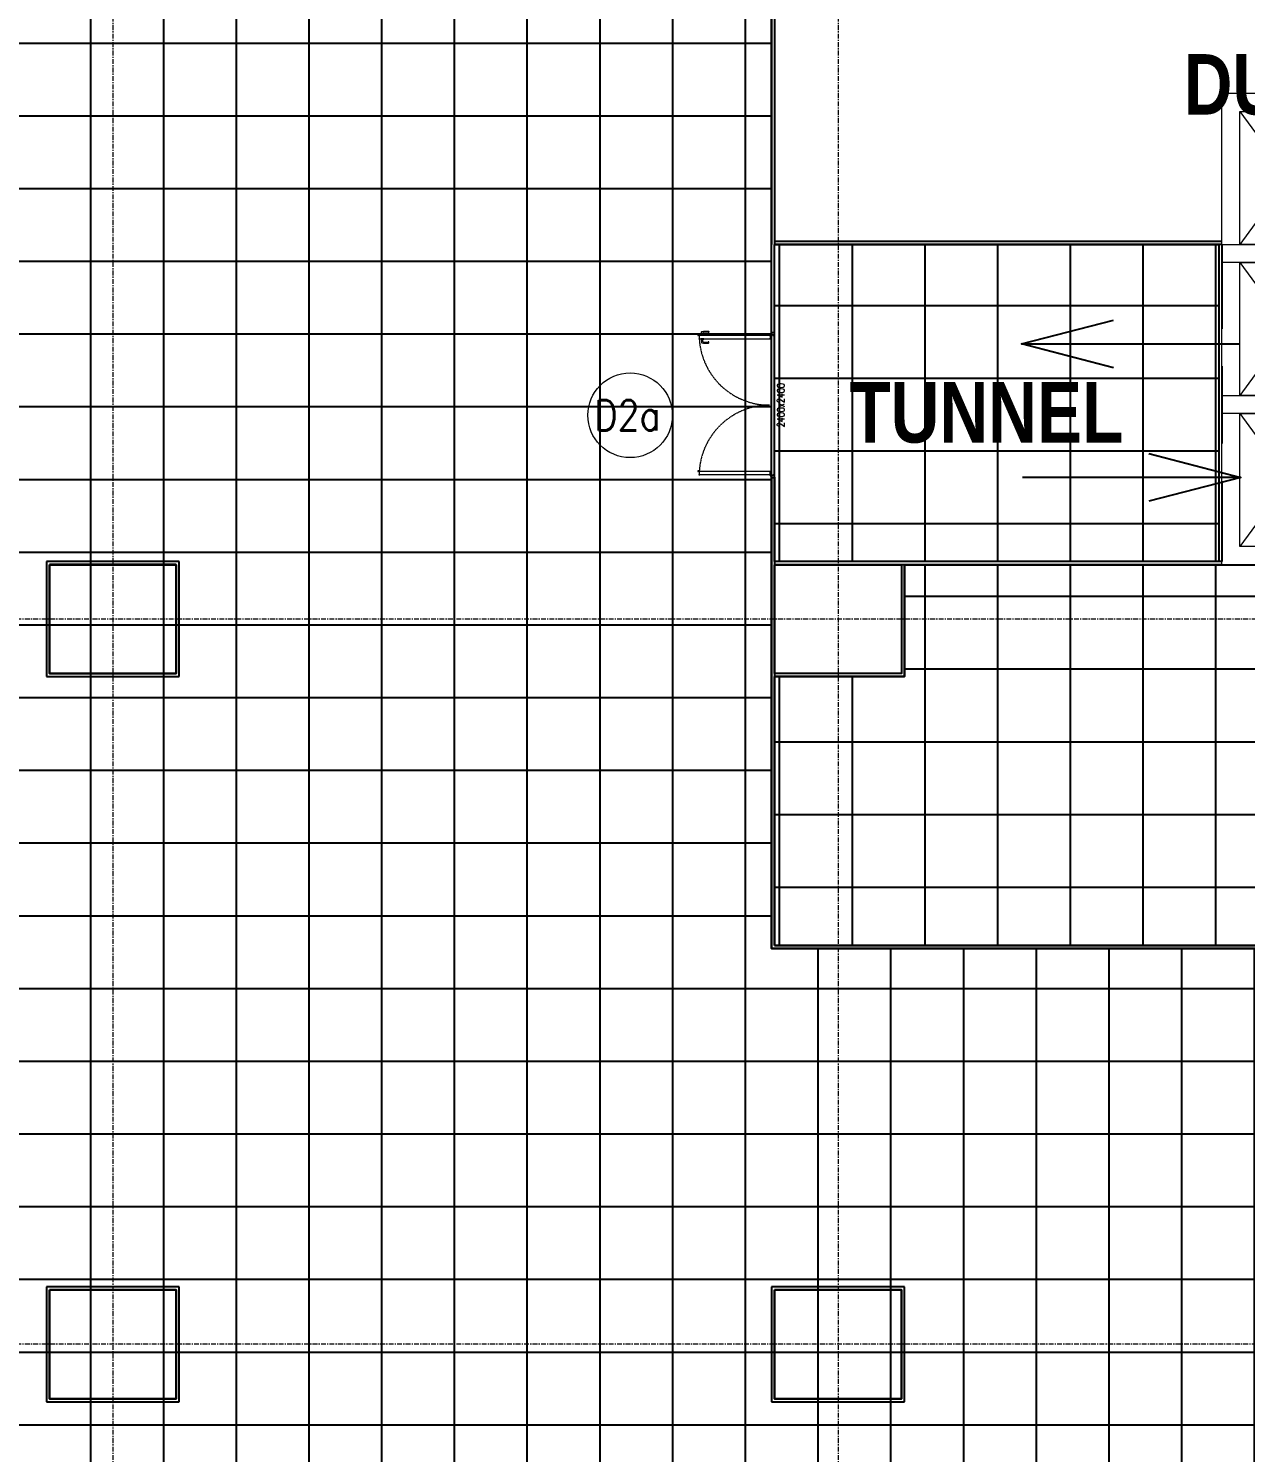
# Model space of a CAD drawing. Extents: x -15449 to 568150, y -1239737 to 53667.
# Drawn here: x 273933 to 294070, y -279593 to -256030 of the extents above; entities that cross this region are included whole.
import ezdxf
from ezdxf.enums import TextEntityAlignment as Align

# ---------------------------------------------------------------- set-up
doc = ezdxf.new("R2010")
doc.units = 0
doc.header["$LTSCALE"] = 8
doc.linetypes.add('188K-SM-03-F10-ARCH-PA-Y2257103$0$DASHED', pattern=[19.05, 12.7, -6.35])
doc.linetypes.add('IDA - Grid Line', pattern=[3500, 2000, -500, 500, -500])
doc.layers.get('0').update_dxf_attribs({"color": 1, "linetype": 'CONTINUOUS'})
for name, color, linetype in [('000_CTCI_CSA', 7, 'CONTINUOUS'), ('3', 3, 'CONTINUOUS'), ('Ceiling FL+3000', 6, 'CONTINUOUS'), ('Ceiling FL+5000', 150, 'CONTINUOUS')]:
    doc.layers.add(name, color=color, linetype=linetype)
doc.layers.add('A-_ANOTGRID_E', color=7, linetype='CONTINUOUS', lineweight=9)
doc.layers.add('Block - Cargo Lift_dwg', color=7, linetype='CONTINUOUS', lineweight=9, true_color=0x767676)
doc.styles.add('188K-SM-03-F10-ARCH-PA-Y2257103$0$14P7-XFDP10$0$AA-TXT', font='simplex.shx', dxfattribs={"width": 0.8, "bigfont": 'chineset.shx'})
doc.styles.add('188K-SM-03-F10-ARCH-PA-Y2257103$0$Standard', font='txt.shx', dxfattribs={"bigfont": 'chineset.shx'})
doc.styles.add('Arial Narrow_2', font='ARIALN.TTF', dxfattribs={"width": 0.8, "height": 0.22})
doc.styles.add('Site Area', font='arial.ttf', dxfattribs={"width": 0.8})
doc.dimstyles.new('IDA_-_Arial_-_2_5mm_-_Black_-_Diagonal', dxfattribs={"dimscale": 304.8, "dimtxt": 639.644359, "dimasz": 0.82021, "dimexe": 0.82021, "dimexo": 0.82021, "dimgap": 0, "dimtad": 1, "dimdec": 0, "dimzin": 0, "dimdsep": 46, "dimtxsty": 'Arial Narrow_2', "dimblk1": 'OBLIQUE', "dimblk2": 'OBLIQUE', "dimsah": 1, "dimcen": 0.09, "dimdle": 0.82021, "dimazin": 0, "dimtfac": 1, "dimtdec": 4, "dimtix": 1, "dimtmove": 0, "dimatfit": 3, "dimfxl": 1, "dimtvp": 1, "dimtolj": 1, "dimtzin": 0, "dimarcsym": 2})

# ---------------------------------------------------------------- blocks, each defined once
blk = doc.blocks.new('dumb waiter')
at = {"color": 252}
for p, q in [((300, 300), (2500, 1900)), ((300, 1900), (2500, 300))]:
    blk.add_line(p, q, dxfattribs=at)
for points in [[(0, 2200), (2800, 2200), (2800, 0), (0, 0)], [(300, 1900), (2500, 1900), (2500, 300), (300, 300)]]:
    blk.add_lwpolyline(points, close=True, dxfattribs=at)
blk = doc.blocks.new('column grid')
at = {"color": 252, "elevation": 0}
for points in [[(-24454.4, -70338.8), (-22354.4, -70338.8), (-22354.4, -72138.8), (-24454.4, -72138.8)], [(-12454.4, -70338.8), (-10354.4, -70338.8), (-10354.4, -72138.8), (-12454.4, -72138.8)], [(-24454.4, -82338.8), (-22354.4, -82338.8), (-22354.4, -84138.8), (-24454.4, -84138.8)], [(-12454.4, -82338.8), (-10354.4, -82338.8), (-10354.4, -84138.8), (-12454.4, -84138.8)]]:
    blk.add_lwpolyline(points, close=True, dxfattribs=at)
at = {"layer": 'A-_ANOTGRID_E', "color": 8, "linetype": 'IDA - Grid Line', "ltscale": 0.005, "true_color": 0x808080}
for p, q in [((-23404.4, 9427, 0), (-23404.4, -120414.2, 0)), ((-11404.4, 9427, 0), (-11404.4, -120414.2, 0)), ((29680.4, -71238.8, 0), (-104784.6, -71238.8, 0)), ((29680.4, -83238.8, 0), (-104784.6, -83238.8, 0))]:
    blk.add_line(p, q, dxfattribs=at)
blk = doc.blocks.new('CTCI_Building Footprint and Grid')
at = {"color": 252}
blk.add_blockref('column grid', (1987651, -866033, 0), dxfattribs=at)
blk = doc.blocks.new('_Oblique')
at = {"color": 0, "linetype": 'ByBlock', "lineweight": -2}
blk.add_line((-0.5, -0.5), (0.5, 0.5), dxfattribs=at)
blk = doc.blocks.new('188K-SM-03-F10-ARCH-PA-Y2257103$0$雙開門-2400×2400')
for p, q in [((229.2, 119), (229.2, 114.1)), ((230, 119), (229.2, 119)), ((230, 114.1), (230, 119)), ((225.2, 117.7), (223.8, 117.6)), ((229.2, 117.7), (225.2, 117.7)), ((225.2, 115.5), (229.2, 115.5)), ((229.2, 114.1), (230, 114.1)), ((0, 2.5), (0, -2.5)), ((0, -1.9), (0, 1.9)), ((0.6, 2.5), (3, 2.5)), ((3, 2.5), (3, 0.2)), ((3, 0.2), (3, 0.2)), ((239.4, 2.5), (237, 2.5)), ((237, 2.5), (237, -0.2)), ((237, -0.2), (237, 0)), ((240, 2.5), (240, -2.5)), ((240, -1.9), (240, 1.9)), ((3, -2.5), (0.6, -2.5)), ((4.7, -1.9), (3, -2.5)), ((3.7, -0.6), (3.9, -0.6)), ((3.9, -0.6), (4, -0.6)), ((4.1, -0.7), (4, -0.7)), ((4, -0.7), (4, -1.5)), ((4, -1.5), (4.6, -1.5)), ((4.5, -0.2), (4.1, -0.2)), ((4.1, -0.7), (4.1, -0.7)), ((4.6, -0.7), (4.5, -0.7)), ((4.5, -0.7), (4.5, -0.7)), ((4.6, -0.6), (4.7, -0.6)), ((4.6, -1.5), (4.6, -0.7)), ((4.7, -0.6), (4.8, -0.6)), ((5, -0.8), (5, -1.5)), ((235, -0.8), (235, -1.5)), ((235.3, -0.6), (235.2, -0.6)), ((235.4, -0.6), (235.3, -0.6)), ((235.3, -1.9), (237, -2.5)), ((235.4, -1.5), (235.4, -0.7)), ((235.4, -0.7), (235.5, -0.7)), ((236, -1.5), (235.4, -1.5)), ((235.5, -0.2), (235.9, -0.2)), ((235.5, -0.7), (235.5, -0.7)), ((235.9, -0.7), (235.9, -0.7)), ((235.9, -0.7), (236, -0.7)), ((236.1, -0.6), (236, -0.6)), ((236, -0.7), (236, -1.5)), ((236.3, -0.6), (236.1, -0.6)), ((237, -2.5), (239.4, -2.5))]:
    blk.add_line(p, q)
for points in [[(10.9, 121.6), (10.9, 123.4), (10.9, 121.6), (4.3, 121.6), (4.3, 121.5), (4.7, 121.5), (4.7, 120.4, 0.414214), (4.8, 120.3), (5, 120.3), (5, 120.4), (4.9, 120.4), (4.9, 121.4), (5, 121.4), (5, 4.1), (4.9, 4.1), (4.9, 5.1), (5, 5.1), (5, 5.2), (4.8, 5.2, 0.414214), (4.7, 5.1), (4.7, 4, 0.414214), (4.8, 3.8), (10.2, 3.8, 0.414214), (10.3, 4), (10.3, 5.1, 0.414214), (10.2, 5.2), (10, 5.2), (10, 5.1), (10.1, 5.1), (10.1, 4.1), (10, 4.1), (10, 121.4), (10.1, 121.4), (10.1, 120.4), (10, 120.4), (10, 120.3), (10.2, 120.3, 0.414214), (10.3, 120.4), (10.3, 121.4), (11.1, 121.4, 0.414214), (11.1, 121.4), (11.1, 123.6, 0.414214), (11.1, 123.7), (10.3, 123.7), (10.3, 123.4), (10.9, 123.4)], [(235.9, 121.6), (235.9, 123.4), (235.9, 121.6), (229.3, 121.6), (229.3, 121.5), (229.7, 121.5), (229.7, 120.4, 0.414214), (229.8, 120.3), (230, 120.3), (230, 120.4), (229.9, 120.4), (229.9, 121.4), (230, 121.4), (230, 4.1), (229.9, 4.1), (229.9, 5.1), (230, 5.1), (230, 5.2), (229.8, 5.2, 0.414214), (229.7, 5.1), (229.7, 4, 0.414214), (229.8, 3.8), (235.2, 3.8, 0.414214), (235.3, 4), (235.3, 5.1, 0.414214), (235.2, 5.2), (235, 5.2), (235, 5.1), (235.1, 5.1), (235.1, 4.1), (235, 4.1), (235, 121.4), (235.1, 121.4), (235.1, 120.4), (235, 120.4), (235, 120.3), (235.2, 120.3, 0.414214), (235.3, 120.4), (235.3, 121.4), (236.1, 121.4, 0.414214), (236.1, 121.4), (236.1, 123.6, 0.414214), (236.1, 123.7), (235.3, 123.7), (235.3, 123.4), (235.9, 123.4)], [(235.8, 117.7), (239.8, 117.7), (241.2, 117.6, -0.327495), (242, 116.9, -0.089847), (242.2, 106.2, -1.144881), (240.3, 106.6, 0.137079), (240.3, 114.9, 0.349357), (239.8, 115.5), (235.8, 115.5)]]:
    blk.add_lwpolyline(points, format="xyb")
blk.add_lwpolyline([(235, 114.1), (235, 119), (235.8, 119), (235.8, 114.1)], close=True)
at = {"ltscale": 500}
for points in [[(3.3, 0.3), (3.3, 3.1), (3, 3.1), (3, 0.3)], [(8.5, 3.8), (4, 3.8), (4, 4.1), (8.5, 4.1)], [(231.5, 3.8), (236, 3.8), (236, 4.1), (231.5, 4.1)], [(236.7, -0.1), (236.7, 3.1), (237, 3.1), (237, -0.1)]]:
    blk.add_lwpolyline(points, close=True, dxfattribs=at)
at = {"linetype": '188K-SM-03-F10-ARCH-PA-Y2257103$0$DASHED', "ltscale": 0.01}
for centre, start, end in [((3.5, 5.1), 0, 85.9993), ((236.5, 5.1), 94.0007, 180)]:
    blk.add_arc(centre, 116.5, start, end, dxfattribs=at)
for centre, radius, start, end in [((0.6, 1.9), 0.598, 90, 180), ((3.9, 0.2), 0.855, 178.2453, 256.7344), ((236.3, 0), 0.659, 270, 360), ((239.4, 1.9), 0.598, 0, 90), ((0.6, -1.9), 0.598, 180, 270), ((4.3, -0.6), 0.427, 111.7868, 180), ((4, -0.7), 0.11, 360, 90), ((4.3, -0.6), 0.427, 0, 68.2132), ((4.6, -0.7), 0.11, 90, 180), ((4.5, -1.5), 0.5, 288.9704, 0), ((4.8, -0.8), 0.2, 0, 90), ((235.2, -0.8), 0.2, 90, 180), ((235.5, -1.5), 0.5, 180, 251.0296), ((235.7, -0.6), 0.427, 111.7868, 180), ((235.4, -0.7), 0.11, 360, 90), ((235.7, -0.6), 0.427, 0, 68.2132), ((236, -0.7), 0.11, 90, 180), ((239.4, -1.9), 0.598, 270, 360)]:
    blk.add_arc(centre, radius, start, end)
for centre, major_axis, start_param, end_param in [((252.5, 110.9), (-21.3, 21.3), 0.585307, 0.943734), ((223.8, 106.3), (-0.707, 0.707), 0.872811, 4.284184), ((223.9, 116.7), (0.624, 0.624), 0.866962, 2.13291), ((239.6, 110.8), (-10.9, 10.9), 0.51383, 1.058752), ((225.3, 114.9), (-0.417, 0.417), -0.669314, 0.675093)]:
    blk.add_ellipse(centre, major_axis=major_axis, ratio=1, start_param=start_param, end_param=end_param)
at = {"ltscale": 500, "extrusion": (0, 0, -1)}
blk.add_ellipse((3.5, 3.6), major_axis=(0.495, 0.495), ratio=1, start_param=3.926991, end_param=10.210176, dxfattribs=at)
at = {"ltscale": 500}
blk.add_ellipse((236.5, 3.6), major_axis=(-0.495, 0.495), ratio=1, start_param=3.926991, end_param=10.210176, dxfattribs=at)
at = {"color": 8, "style": '188K-SM-03-F10-ARCH-PA-Y2257103$0$14P7-XFDP10$0$AA-TXT', "width": 0.8}
blk.add_text('2400x2400', height=12, dxfattribs=at).set_placement((120, -13.5), align=Align.MIDDLE_CENTER)

msp = doc.modelspace()

# ---------------------------------------------------------------- hatches: boundary and pattern name
at = {"layer": '3'}
h = msp.add_hatch(dxfattribs=at)
h.set_pattern_fill('ANSI37', color=6, scale=379, angle=225)
h.set_pattern_definition([(270, (-115550, 10136.2), (1203.325, -1e-13), []), (0, (-115550, 10136.2), (3e-13, 1203.325), [])])
h.paths.add_polyline_path([(301478.0108, -264999.023), (298029.8661, -264999.023), (298029.6422, -265201.0888), (298028.2113, -266752.1719), (295827.8523, -266752.1719), (295828.3145, -264902.5509), (288428.3145, -264902.1718), (288428.3145, -266752.1709), (286277.9334, -266752.1718), (286277.9354, -271202.1709), (295894.7047, -271203.8161), (295894.7047, -276902.2586), (301478.0066, -276902.1709)])
h.paths.add_polyline_path([(293628.3171, -259602.1718), (286278.3145, -259602.1718), (286278.3145, -264852.1718), (293628.3171, -264852.1718)])
at = {"layer": 'Ceiling FL+5000'}
h = msp.add_hatch(dxfattribs=at)
h.set_pattern_fill('ANSI37', color=256, scale=379, angle=225)
h.set_pattern_definition([(270, (-191924.1, 87879.6), (1203.325, -1e-13), []), (0, (-191924.1, 87879.6), (3e-13, 1203.325), [])])
h.paths.add_polyline_path([(286227.9329, -236052.1709), (276328.3145, -236052.1709), (276328.3145, -231052.1709), (274228.3145, -231052.1709), (274228.3145, -228852.1709), (276328.3145, -228852.1709), (276328.3145, -218752.1709), (274228.3145, -218752.1709), (274228.3145, -216852.1709), (276328.3145, -216852.1709), (276328.3145, -206752.1709), (274228.3145, -206752.1709), (274228.3145, -205002.5644), (264428.3145, -205002.5644), (264428.3145, -206752.8143), (262228.3145, -206752.8143), (262228.3145, -205002.5644), (252428.3145, -205002.5644), (252428.3145, -206752.7469), (250228.3145, -206752.7469), (250228.3145, -205002.5644), (240428.3145, -205002.5644), (240428.3145, -206752.1709), (238228.3145, -206752.1709), (238228.3145, -205002.1718), (230228.3145, -205002.1718), (230228.3145, -228852.1709), (240428.3145, -228852.1709), (240428.3145, -230752.1709), (238328.3145, -230752.1709), (238328.3145, -240852.1709), (240428.3145, -240852.1709), (240428.3145, -242752.1709), (238328.3145, -242752.1709), (238328.3145, -252852.1709), (252428.3145, -252852.1709), (252428.3145, -254752.7469), (250328.3145, -254752.7469), (250328.3193, -264852.1709), (252428.3145, -264852.1709), (252428.3145, -266752.7469), (250328.3145, -266752.7469), (250328.3145, -276851.7783), (252428.3145, -276851.7783), (252428.3145, -278752.7469), (250278.3145, -278752.7469), (250278.3145, -286302.7469), (258678.1767, -286302.7469), (258678.1767, -288852.8143), (258678.1767, -290902.955), (262228.3145, -290902.955), (262228.3145, -288852.8143), (264428.3145, -288852.8143), (264428.3145, -290753.3903), (262378.3145, -290753.3903), (262378.3145, -296952.7469), (264428.3145, -296952.7469), (264428.3145, -298402.1705), (274228.3145, -298402.1705), (274228.3145, -296952.7469), (276428.3145, -296952.7469), (276428.3145, -298402.1703), (286228.3145, -298402.1703), (286228.3145, -296952.7469), (288428.3145, -296952.7469), (288428.3145, -298402.1705), (295828.3144, -298402.1563), (295828.3116, -296951.6196), (297877.8668, -296951.6196), (297877.8668, -290752.1709), (295885.4125, -290752.1709), (295828.4553, -271253.8076), (286227.9329, -271252.1623)])

# ---------------------------------------------------------------- linework, layer by layer
at = {"layer": 'Block - Cargo Lift_dwg', "lineweight": -3}
for p, q in [((286228.3145, -240902.1709, 0), (286228.3145, -259602.1718, 0)), ((286278.3145, -240902.1709, 0), (286278.3145, -259602.1718, 0)), ((286228.3145, -261052.1718, 0), (286228.3145, -259602.1718, 0)), ((293678.3171, -259552.1718, 0), (286278.3145, -259552.1718, 0)), ((293678.3171, -259602.1718, 0), (286278.3145, -259602.1718, 0)), ((286278.3145, -261052.1718, 0), (286278.3145, -259602.1718, 0)), ((293628.3171, -259602.1718, 0), (293628.3171, -261002.1718, 0)), ((293678.3171, -259602.1718, 0), (293678.3171, -261002.1718, 0)), ((293628.3171, -261617.5081, 0), (293628.3171, -262895.2029, 0)), ((293678.3171, -261617.5081, 0), (293678.3171, -262895.2029, 0)), ((286228.3145, -263452.1694, 0), (286227.9329, -271252.1623, 0)), ((286278.3145, -263452.1718, 0), (286277.9354, -271202.1709, 0)), ((293628.3171, -263521.1811, 0), (293628.3171, -264852.1718, 0)), ((293678.3171, -263521.1811, 0), (293678.3171, -264852.1718, 0)), ((276428.3145, -264851.5948, 0), (274228.3145, -264851.5948, 0)), ((274228.3145, -264851.5948, 0), (274228.3145, -266752.1709, 0)), ((276378.3145, -264901.5948, 0), (274278.3145, -264901.5948, 0)), ((274278.3145, -264901.5948, 0), (274278.3145, -266702.1709, 0)), ((276378.3145, -266702.1709, 0), (276378.3145, -264901.5948, 0)), ((276428.3145, -266752.1709, 0), (276428.3145, -264851.5948, 0)), ((293678.3171, -264852.1718, 0), (286278.3145, -264852.1718, 0)), ((293678.3171, -264902.1718, 0), (286278.3145, -264902.1718, 0)), ((288378.3145, -264902.1718, 0), (288378.3145, -266702.1709, 0)), ((288428.3145, -264902.1718, 0), (288428.3145, -266752.1709, 0)), ((274278.3145, -266702.1709, 0), (276378.3145, -266702.1709, 0)), ((288378.3145, -266702.1709, 0), (286278.1555, -266702.1718, 0)), ((274228.3145, -266752.1709, 0), (276428.3145, -266752.1709, 0)), ((288428.3145, -266752.1709, 0), (286278.1555, -266752.1718, 0)), ((286277.9354, -271202.1709, 0), (295878.3117, -271203.8161, 0)), ((286227.9329, -271252.1623, 0), (295828.4553, -271253.8076, 0)), ((276428.3145, -276851.5948, 0), (274228.3145, -276851.5948, 0)), ((274228.3145, -276851.5948, 0), (274228.3145, -278752.1709, 0)), ((276428.3145, -278752.1709, 0), (276428.3145, -276851.5948, 0)), ((288428.3145, -276851.5948, 0), (286228.3145, -276851.5948, 0)), ((286228.3145, -276851.5948, 0), (286228.3145, -278752.1709, 0)), ((288428.3145, -278752.1709, 0), (288428.3145, -276851.5948, 0)), ((276378.3145, -276901.5948, 0), (274278.3145, -276901.5948, 0)), ((274278.3145, -276901.5948, 0), (274278.3145, -278702.1709, 0)), ((276378.3145, -278702.1709, 0), (276378.3145, -276901.5948, 0)), ((288378.3145, -276901.5948, 0), (286278.3145, -276901.5948, 0)), ((286278.3145, -276901.5948, 0), (286278.3145, -278702.1709, 0)), ((288378.3145, -278702.1709, 0), (288378.3145, -276901.5948, 0)), ((274228.3145, -278752.1709, 0), (276428.3145, -278752.1709, 0)), ((274278.3145, -278702.1709, 0), (276378.3145, -278702.1709, 0)), ((286228.3145, -278752.1709, 0), (288428.3145, -278752.1709, 0)), ((286278.3145, -278702.1709, 0), (288378.3145, -278702.1709, 0))]:
    msp.add_line(p, q, dxfattribs=at)
at = {"layer": 'Block - Cargo Lift_dwg', "color": 8, "ltscale": 0.1, "true_color": 0x808080, "elevation": 0}
msp.add_lwpolyline([(230178.3145, -228902.6222), (230178.3145, -205202.2366), (276378.3145, -205202.496), (276377.8676, -236002.5634), (286277.8676, -236002.5634), (286277.8676, -271202.5634), (295877.8648, -271202.5634), (295877.8475, -291002.1708), (295878.3144, -291008.8377), (295878.3145, -298502.1705), (250278.3145, -298502.1705), (250278.3145, -252902.7469), (238278.3145, -252902.1709), (238277.8676, -228902.5634), (230177.8676, -228902.5634)], dxfattribs=at)
at = {"layer": 'Block - Cargo Lift_dwg', "color": 8, "true_color": 0x808080, "elevation": 0}
msp.add_lwpolyline([(288077.8676, -205202.5618), (276377.8659, -205202.5297), (276377.8676, -236002.5634), (286277.8676, -236002.5634), (286277.8676, -271202.5634), (295877.8615, -271202.5634), (295876.8381, -291002.1708), (305478.3156, -291002.1792), (307278.3128, -291002.1792), (307278.316, -276902.1718), (301578.0066, -276902.1718), (301578.0066, -265204.3622), (297678.3128, -265200.7646), (297678.3161, -228902.5644), (287178.6881, -228902.5684), (287178.698, -220692.4827), (288077.8657, -220692.4869), (288077.8676, -205202.5618)], dxfattribs=at)
at = {"layer": 'Block - Cargo Lift_dwg', "color": 8, "true_color": 0x808080}
msp.add_circle((283888.0304, -262429.9471), 700, dxfattribs=at)
at = {"layer": 'Ceiling FL+3000', "lineweight": -3, "elevation": 0}
msp.add_lwpolyline([(286278.3145, -259602.1718), (293628.3171, -259602.1718), (293628.3171, -264852.1718), (286278.3145, -264852.1718)], close=True, dxfattribs=at)
at = {"layer": 'Ceiling FL+3000', "color": 8, "lineweight": -3, "true_color": 0x808080, "elevation": 0}
msp.add_lwpolyline([(286277.9354, -271202.1709), (286277.9334, -266752.1718), (288428.3145, -266752.1709), (288428.3145, -264902.1718), (295828.3145, -264902.5509), (295827.8523, -266752.1719), (298028.2113, -266752.1719), (298029.6422, -265201.0888), (298029.8661, -264999.023), (301478.0108, -264999.023), (301478.0066, -276902.1709), (295894.7047, -276902.2586), (295894.7047, -271203.8161), (286277.9354, -271202.1709)], dxfattribs=at)
at = {"layer": 'Ceiling FL+5000', "elevation": 0}
msp.add_lwpolyline([(295885.4125, -290752.1709), (295828.4553, -271253.8076), (286227.9329, -271252.1623), (286227.9329, -236052.1709)], dxfattribs=at)

# ---------------------------------------------------------------- block references
at = {"layer": '000_CTCI_CSA', "color": 2}
msp.add_blockref('CTCI_Building Footprint and Grid', (-1688918.33, 671469.6085, 0), dxfattribs=at)
at = {"layer": 'Block - Cargo Lift_dwg', "color": 8, "true_color": 0x808080, "rotation": 270}
for p in [(293677.8648, -257101.7793, 0), (293677.8735, -259602.1709, 0), (293677.8735, -262102.1709, 0)]:
    msp.add_blockref('dumb waiter', p, dxfattribs=at)
at = {"layer": 'Block - Cargo Lift_dwg', "color": 8, "true_color": 0x808080, "xscale": 10.00000000000569, "yscale": 10.00000000000569, "zscale": 10.00000000000569, "rotation": 89.99999999999999}
msp.add_blockref('188K-SM-03-F10-ARCH-PA-Y2257103$0$雙開門-2400×2400', (286245.5602, -263462.7526, 0), dxfattribs=at)

# ---------------------------------------------------------------- texts
at = {"layer": 'Block - Cargo Lift_dwg', "color": 8, "true_color": 0x808080, "style": '188K-SM-03-F10-ARCH-PA-Y2257103$0$Standard', "width": 0.85}
msp.add_text('D2a', height=500, dxfattribs=at).set_placement((283844.0335, -262429.9471), align=Align.MIDDLE)
at = {"layer": 'Block - Cargo Lift_dwg', "color": 8, "true_color": 0x808080, "insert": (293046.1998, -256454.0613, 0), "char_height": 1000, "attachment_point": 1, "style": 'Site Area'}
msp.add_mtext_dynamic_manual_height_columns('{\\fArial|b1|i0|c0|p34;DUMB WAITER}', width=8048.006906, gutter_width=24254.764, heights=[0], dxfattribs=at)
at = {"layer": 'Block - Cargo Lift_dwg', "color": 8, "lineweight": 53, "true_color": 0x808080, "insert": (287516.1396, -261882.0984, 0), "char_height": 1000, "attachment_point": 1, "style": 'Site Area'}
msp.add_mtext_dynamic_manual_height_columns('{\\fArial|b1|i0|c0|p34;TUNNEL}', width=3364.046021, gutter_width=24254.764, heights=[0], dxfattribs=at)

# ---------------------------------------------------------------- leaders
at = {"layer": 'Block - Cargo Lift_dwg', "color": 8, "lineweight": 25, "true_color": 0x808080}
for points in [[(290361.4524, -261249.8587, 0), (293976.1336, -261249.8587, 0)], [(293993.9922, -263457.7407, 0), (290379.3109, -263457.7407, 0)]]:
    msp.add_leader(points, dimstyle='IDA_-_Arial_-_2_5mm_-_Black_-_Diagonal', override={"dimasz": 5, "dimgap": 0, "dimtad": 0, "dimldrblk": 'Open30'}, dxfattribs=at)

doc.saveas('drawing.dxf')
